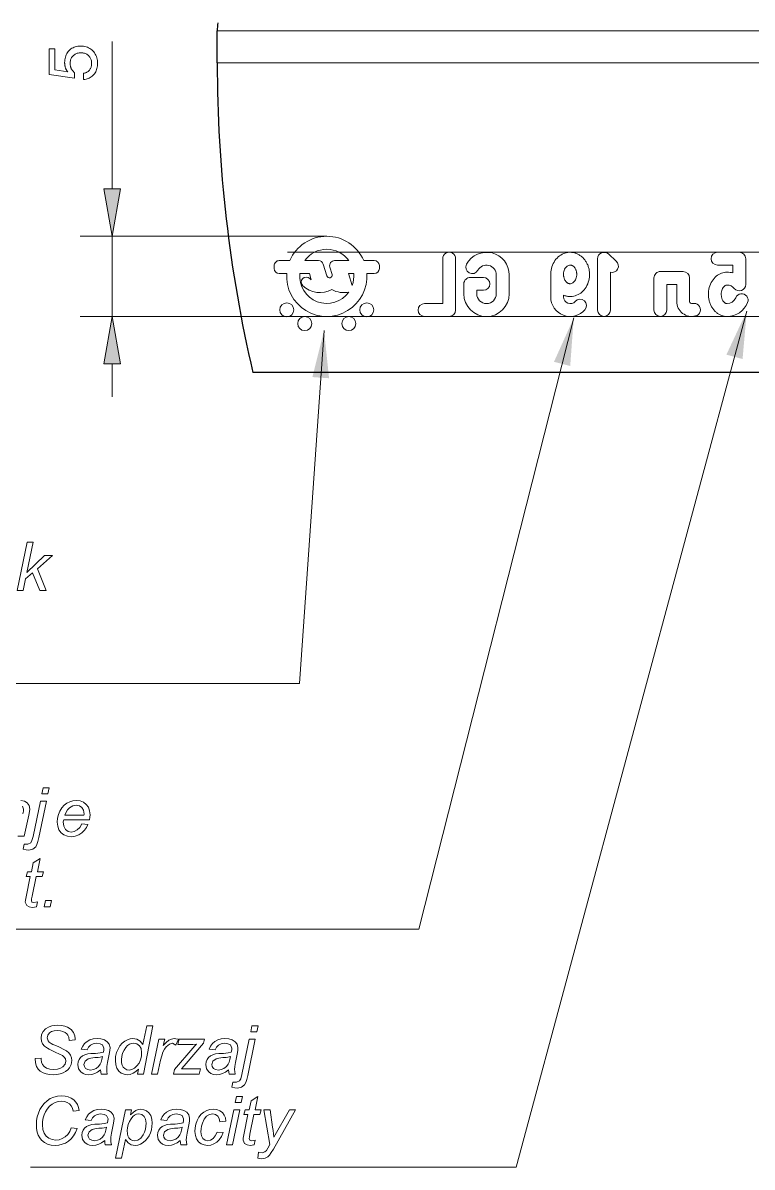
# Model space of a CAD drawing. Extents: x 0 to 594, y 0 to 521.
# Drawn here: x 321.7 to 367.1, y 87.4 to 158.7 of the extents above; entities that cross this region are included whole.
import ezdxf

# ---------------------------------------------------------------- set-up
doc = ezdxf.new("R2010")
doc.units = 0
doc.linetypes.add('DASHED', pattern=[15, 12, -3])

msp = doc.modelspace()

# ---------------------------------------------------------------- linework, layer by layer
at = {"color": 7, "linetype": 'DASHED', "lineweight": 13}
for p, q in [((398.59, 158.196), (333.813, 158.196)), ((398.59, 156.196), (333.813, 156.196))]:
    msp.add_line(p, q, dxfattribs=at)
at = {"color": 7, "lineweight": 13, "ltscale": 0.105585}
for p, q in [((338.036, 158.196), (333.813, 158.196)), ((338.036, 156.196), (333.813, 156.196))]:
    msp.add_line(p, q, dxfattribs=at)
at = {"color": 7, "lineweight": 30, "ltscale": 0.05}
msp.add_line((333.813, 156.196), (333.813, 158.196), dxfattribs=at)
at = {"color": 7, "lineweight": 13}
for p, q in [((402.813, 158.196), (338.036, 158.196)), ((402.813, 156.196), (338.036, 156.196)), ((338.188, 144.396), (398.779, 144.396)), ((338.188, 140.396), (398.779, 140.396))]:
    msp.add_line(p, q, dxfattribs=at)
at = {"color": 7, "lineweight": 13, "ltscale": 0.229313}
msp.add_line((327.272, 148.35), (327.272, 157.523), dxfattribs=at)
at = {"color": 7, "lineweight": 13, "ltscale": 0.384044}
msp.add_line((340.634, 145.396), (325.272, 145.396), dxfattribs=at)
at = {"color": 7, "lineweight": 13, "ltscale": 0.125}
msp.add_line((327.272, 140.396), (327.272, 145.396), dxfattribs=at)
at = {"color": 7, "lineweight": 13, "ltscale": 0.016781}
msp.add_line((358.173, 144.29), (358.669, 143.838), dxfattribs=at)
at = {"color": 7, "lineweight": 13, "ltscale": 0.03393}
msp.add_line((364.973, 144.396), (366.33, 144.396), dxfattribs=at)
at = {"color": 7, "lineweight": 13, "ltscale": 0.004687}
for p, q in [((337.36, 143.38), (337.36, 143.567)), ((343.908, 143.38), (343.908, 143.567))]:
    msp.add_line(p, q, dxfattribs=at)
at = {"color": 7, "lineweight": 13, "ltscale": 0.016583}
for p, q in [((338.336, 143.88), (337.672, 143.88)), ((343.596, 143.88), (342.932, 143.88))]:
    msp.add_line(p, q, dxfattribs=at)
at = {"color": 7, "lineweight": 13, "ltscale": 0.021388}
msp.add_line((340.118, 143.88), (339.263, 143.88), dxfattribs=at)
at = {"color": 7, "lineweight": 13, "ltscale": 0.019314}
msp.add_line((340.417, 143.659), (340.644, 142.921), dxfattribs=at)
at = {"color": 7, "lineweight": 13, "ltscale": 0.011918}
msp.add_line((340.825, 143.475), (340.965, 143.019), dxfattribs=at)
at = {"color": 7, "lineweight": 13, "ltscale": 0.02204}
msp.add_line((342.005, 143.88), (341.124, 143.88), dxfattribs=at)
at = {"color": 7, "lineweight": 13, "ltscale": 0.07}
msp.add_line((347.859, 143.996), (347.859, 141.196), dxfattribs=at)
at = {"color": 7, "lineweight": 13, "ltscale": 0.08}
for p, q in [((348.659, 143.996), (348.659, 140.796)), ((357.503, 143.995), (357.503, 140.795))]:
    msp.add_line(p, q, dxfattribs=at)
at = {"color": 7, "lineweight": 13, "ltscale": 0.02393}
msp.add_line((364.973, 143.596), (365.93, 143.596), dxfattribs=at)
at = {"color": 7, "lineweight": 13, "ltscale": 0.012261}
msp.add_line((365.93, 143.596), (365.93, 143.105), dxfattribs=at)
at = {"color": 7, "lineweight": 13, "ltscale": 0.040172}
msp.add_line((366.73, 143.996), (366.73, 142.389), dxfattribs=at)
at = {"color": 7, "lineweight": 13, "ltscale": 0.011689}
for p, q in [((338.14, 143.067), (337.672, 143.067)), ((343.128, 143.067), (343.596, 143.067))]:
    msp.add_line(p, q, dxfattribs=at)
at = {"color": 7, "lineweight": 13, "ltscale": 0.014944}
msp.add_line((339.553, 143.067), (338.955, 143.067), dxfattribs=at)
at = {"color": 7, "lineweight": 13, "ltscale": 0.010106}
msp.add_line((339.553, 143.067), (339.672, 142.681), dxfattribs=at)
at = {"color": 7, "lineweight": 13, "ltscale": 0.019275}
msp.add_line((341.997, 143.067), (342.224, 142.33), dxfattribs=at)
at = {"color": 7, "lineweight": 13, "ltscale": 0.007897}
msp.add_line((342.313, 143.067), (341.997, 143.067), dxfattribs=at)
at = {"color": 7, "lineweight": 13, "ltscale": 0.020501}
msp.add_line((350.393, 142.827), (349.573, 142.827), dxfattribs=at)
at = {"color": 7, "lineweight": 13, "ltscale": 0.029454}
for p, q in [((351.195, 142.985), (351.195, 141.807)), ((351.995, 142.985), (351.995, 141.807))]:
    msp.add_line(p, q, dxfattribs=at)
at = {"color": 7, "lineweight": 13, "ltscale": 0.035063}
msp.add_line((354.581, 143.016), (354.581, 141.613), dxfattribs=at)
at = {"color": 7, "lineweight": 13, "ltscale": 0.058971}
msp.add_line((358.303, 143.154), (358.303, 140.795), dxfattribs=at)
at = {"color": 7, "lineweight": 13, "ltscale": 0.050007}
msp.add_line((361.013, 142.796), (361.013, 140.796), dxfattribs=at)
at = {"color": 7, "lineweight": 13, "ltscale": 0.035481}
msp.add_line((361.413, 143.196), (362.832, 143.196), dxfattribs=at)
at = {"color": 7, "lineweight": 13, "ltscale": 0.036552}
msp.add_line((363.232, 142.796), (363.232, 141.334), dxfattribs=at)
at = {"color": 7, "lineweight": 13, "ltscale": 0.015493}
msp.add_line((349.173, 142.427), (349.173, 141.807), dxfattribs=at)
at = {"color": 7, "lineweight": 13, "ltscale": 0.010501}
msp.add_line((350.393, 142.027), (349.973, 142.027), dxfattribs=at)
at = {"color": 7, "lineweight": 13, "ltscale": 0.005493}
msp.add_line((349.973, 142.027), (349.973, 141.807), dxfattribs=at)
at = {"color": 7, "lineweight": 13, "ltscale": 0.015485}
msp.add_line((361.813, 142.396), (362.432, 142.396), dxfattribs=at)
at = {"color": 7, "lineweight": 13, "ltscale": 0.04}
msp.add_line((361.813, 140.796), (361.813, 142.396), dxfattribs=at)
at = {"color": 7, "lineweight": 13, "ltscale": 0.026553}
msp.add_line((362.432, 142.396), (362.432, 141.334), dxfattribs=at)
at = {"color": 7, "lineweight": 13, "ltscale": 0.028433}
msp.add_line((347.859, 141.196), (346.721, 141.196), dxfattribs=at)
at = {"color": 7, "lineweight": 13, "ltscale": 0.002642}
msp.add_line((355.381, 141.719), (355.381, 141.613), dxfattribs=at)
at = {"color": 7, "lineweight": 13, "ltscale": 0.322884}
msp.add_line((338.188, 140.396), (325.272, 140.396), dxfattribs=at)
at = {"color": 7, "lineweight": 13, "ltscale": 0.038433}
msp.add_line((348.259, 140.396), (346.721, 140.396), dxfattribs=at)
at = {"color": 7, "lineweight": 13, "ltscale": 0.051139}
msp.add_line((327.272, 135.396), (327.272, 137.442), dxfattribs=at)
at = {"color": 7, "lineweight": 30, "ltscale": 0.09879}
msp.add_line((339.985, 136.896), (336.033, 136.896), dxfattribs=at)
at = {"color": 7, "lineweight": 30}
msp.add_line((400.593, 136.896), (339.985, 136.896), dxfattribs=at)
at = {"color": 7, "lineweight": 13}
for points in [[(325.49, 155.153), (325.49, 155.554), (325.536, 155.562), (325.58, 155.573), (325.621, 155.586), (325.661, 155.602), (325.698, 155.62), (325.734, 155.641), (325.768, 155.664), (325.799, 155.69), (325.828, 155.718), (325.856, 155.749), (325.881, 155.781), (325.903, 155.816), (325.923, 155.852), (325.94, 155.89), (325.955, 155.93), (325.966, 155.971), (325.976, 156.014), (325.982, 156.059), (325.986, 156.106), (325.988, 156.155), (325.986, 156.214), (325.98, 156.27), (325.971, 156.325), (325.958, 156.377), (325.942, 156.427), (325.922, 156.474), (325.898, 156.519), (325.87, 156.561), (325.839, 156.602), (325.804, 156.64), (325.766, 156.674), (325.726, 156.706), (325.684, 156.733), (325.639, 156.757), (325.592, 156.777), (325.542, 156.794), (325.491, 156.806), (325.436, 156.816), (325.38, 156.821), (325.321, 156.823), (325.261, 156.821), (325.204, 156.816), (325.149, 156.807), (325.097, 156.794), (325.047, 156.778), (324.999, 156.758), (324.954, 156.734), (324.912, 156.707), (324.872, 156.676), (324.834, 156.642), (324.8, 156.604), (324.769, 156.564), (324.742, 156.522), (324.718, 156.477), (324.698, 156.429), (324.682, 156.379), (324.669, 156.327), (324.66, 156.272), (324.655, 156.215), (324.653, 156.155), (324.654, 156.12), (324.656, 156.086), (324.659, 156.052), (324.664, 156.02), (324.67, 155.987), (324.678, 155.956), (324.687, 155.925), (324.698, 155.894), (324.709, 155.864), (324.723, 155.835), (324.737, 155.807), (324.753, 155.779), (324.77, 155.752), (324.789, 155.726), (324.809, 155.7), (324.83, 155.675), (324.853, 155.651), (324.877, 155.628), (324.902, 155.605), (324.929, 155.583), (324.929, 155.24), (323.34, 155.476), (323.34, 157.078), (323.694, 157.078), (323.694, 155.765), (324.501, 155.644), (324.483, 155.666), (324.465, 155.689), (324.448, 155.712), (324.433, 155.737), (324.418, 155.762), (324.404, 155.787), (324.391, 155.814), (324.378, 155.841), (324.367, 155.87), (324.357, 155.898), (324.347, 155.928), (324.339, 155.958), (324.332, 155.989), (324.325, 156.02), (324.32, 156.052), (324.315, 156.084), (324.312, 156.117), (324.309, 156.15), (324.308, 156.184), (324.307, 156.218), (324.31, 156.308), (324.318, 156.395), (324.332, 156.479), (324.351, 156.558), (324.376, 156.635), (324.406, 156.707), (324.442, 156.776), (324.483, 156.841), (324.529, 156.903), (324.581, 156.961), (324.638, 157.014), (324.698, 157.062), (324.761, 157.105), (324.828, 157.141), (324.898, 157.172), (324.972, 157.197), (325.049, 157.217), (325.129, 157.231), (325.213, 157.24), (325.3, 157.242), (325.393, 157.239), (325.482, 157.231), (325.568, 157.216), (325.649, 157.195), (325.728, 157.168), (325.802, 157.135), (325.874, 157.096), (325.941, 157.052), (326.005, 157.001), (326.066, 156.944), (326.121, 156.883), (326.171, 156.818), (326.215, 156.749), (326.253, 156.677), (326.285, 156.601), (326.312, 156.521), (326.332, 156.438), (326.347, 156.351), (326.356, 156.261), (326.359, 156.167), (326.356, 156.084), (326.349, 156.004), (326.337, 155.926), (326.32, 155.851), (326.299, 155.78), (326.272, 155.711), (326.241, 155.645), (326.205, 155.582), (326.165, 155.521), (326.119, 155.464), (326.07, 155.411), (326.018, 155.362), (325.962, 155.319), (325.904, 155.28), (325.842, 155.247), (325.778, 155.218), (325.71, 155.194), (325.64, 155.176), (325.566, 155.162)], [(326.751, 148.35), (327.272, 145.396), (327.793, 148.35)], [(355.792, 143.595), (355.768, 143.594), (355.744, 143.591), (355.696, 143.579), (355.649, 143.559), (355.603, 143.531), (355.56, 143.494), (355.519, 143.449), (355.482, 143.396), (355.449, 143.336), (355.422, 143.268), (355.401, 143.195), (355.387, 143.118), (355.381, 143.038), (355.381, 142.997), (355.383, 142.957), (355.387, 142.917), (355.393, 142.878), (355.401, 142.839), (355.41, 142.801), (355.422, 142.765), (355.435, 142.73), (355.449, 142.697), (355.465, 142.665), (355.483, 142.635), (355.501, 142.607), (355.521, 142.581), (355.541, 142.557), (355.562, 142.536), (355.585, 142.516), (355.607, 142.499), (355.63, 142.484), (355.654, 142.471), (355.677, 142.46), (355.701, 142.451), (355.725, 142.445), (355.75, 142.44), (355.774, 142.438), (355.798, 142.437), (355.822, 142.439), (355.87, 142.448), (355.918, 142.465), (355.964, 142.49), (356.008, 142.524), (356.05, 142.565), (356.089, 142.615), (356.123, 142.673), (356.152, 142.738), (356.176, 142.809), (356.192, 142.885), (356.201, 142.964), (356.202, 143.045), (356.2, 143.085), (356.196, 143.125), (356.189, 143.164), (356.181, 143.203), (356.171, 143.24), (356.159, 143.276), (356.146, 143.311), (356.131, 143.344), (356.114, 143.375), (356.096, 143.405), (356.078, 143.432), (356.058, 143.457), (356.037, 143.481), (356.016, 143.502), (355.993, 143.521), (355.971, 143.537), (355.948, 143.552), (355.924, 143.564), (355.9, 143.574), (355.876, 143.583), (355.852, 143.589), (355.828, 143.593)], [(327.793, 137.442), (327.272, 140.396), (326.751, 137.442)], [(321.347, 123.329), (321.968, 126.329), (322.349, 126.329), (321.961, 124.449), (323.055, 125.495), (323.555, 125.495), (322.611, 124.679), (323.165, 123.329), (322.763, 123.329), (322.314, 124.422), (321.876, 124.041), (321.728, 123.329)], [(322.889, 110.651), (322.966, 111.026), (323.347, 111.026), (323.27, 110.651)], [(321.716, 107.211), (321.781, 107.524), (322.006, 107.526), (322.195, 107.6), (322.267, 107.738), (322.341, 108.006), (322.794, 110.193), (323.174, 110.193), (322.709, 107.94), (322.647, 107.686), (322.578, 107.491), (322.504, 107.358), (322.319, 107.203), (322.072, 107.151), (321.91, 107.166)], [(325.388, 108.776), (325.746, 108.735), (325.67, 108.559), (325.55, 108.39), (325.385, 108.226), (325.184, 108.092), (324.96, 108.011), (324.712, 107.985), (324.478, 108.012), (324.264, 108.095), (324.084, 108.23), (323.954, 108.416), (323.874, 108.642), (323.847, 108.897), (323.866, 109.13), (323.922, 109.358), (324.014, 109.581), (324.137, 109.783), (324.281, 109.947), (324.447, 110.074), (324.629, 110.163), (324.821, 110.217), (325.023, 110.235), (325.268, 110.208), (325.478, 110.129), (325.653, 109.997), (325.784, 109.819), (325.863, 109.603), (325.889, 109.349), (325.881, 109.19), (325.858, 109.026), (324.264, 109.026), (324.222, 108.91), (324.258, 108.638), (324.365, 108.439), (324.524, 108.317), (324.714, 108.276), (324.907, 108.308), (325.096, 108.405), (325.263, 108.562)], [(324.322, 109.318), (325.512, 109.318), (325.514, 109.396), (325.48, 109.63), (325.378, 109.802), (325.223, 109.908), (325.029, 109.943), (324.807, 109.904), (324.606, 109.787), (324.49, 109.666), (324.395, 109.509)], [(322.611, 103.916), (322.551, 103.615), (322.421, 103.59), (322.294, 103.582), (322.1, 103.609), (321.949, 103.69), (321.852, 103.912), (321.865, 104.03), (321.905, 104.241), (322.155, 105.499), (321.905, 105.499), (321.988, 105.79), (322.238, 105.79), (322.352, 106.354), (322.78, 106.624), (322.613, 105.79), (322.988, 105.79), (322.905, 105.499), (322.53, 105.499), (322.28, 104.286), (322.245, 104.102), (322.234, 104.01), (322.271, 103.909), (322.394, 103.874)], [(323.026, 103.624), (323.113, 103.999), (323.488, 103.999), (323.408, 103.624)], [(322.466, 94.154), (322.841, 94.195), (322.838, 94.093), (322.858, 93.93), (322.919, 93.782), (323.026, 93.657), (323.187, 93.564), (323.392, 93.506), (323.632, 93.487), (323.857, 93.504), (324.043, 93.556), (324.191, 93.643), (324.335, 93.811), (324.383, 94), (324.358, 94.134), (324.282, 94.256), (324.175, 94.341), (323.988, 94.444), (323.722, 94.565), (323.511, 94.659), (323.349, 94.737), (323.238, 94.799), (323.061, 94.937), (322.938, 95.087), (322.866, 95.253), (322.841, 95.441), (322.873, 95.66), (322.967, 95.856), (323.122, 96.02), (323.335, 96.139), (323.503, 96.194), (323.685, 96.226), (323.881, 96.237), (324.11, 96.223), (324.314, 96.182), (324.493, 96.112), (324.708, 95.967), (324.854, 95.78), (324.938, 95.577), (324.966, 95.383), (324.966, 95.321), (324.591, 95.29), (324.569, 95.493), (324.516, 95.611), (324.441, 95.709), (324.339, 95.788), (324.204, 95.85), (324.045, 95.89), (323.867, 95.904), (323.664, 95.887), (323.494, 95.839), (323.356, 95.757), (323.251, 95.627), (323.216, 95.461), (323.273, 95.265), (323.353, 95.18), (323.478, 95.096), (323.581, 95.043), (323.748, 94.966), (323.98, 94.862), (324.25, 94.735), (324.422, 94.639), (324.565, 94.519), (324.671, 94.377), (324.736, 94.213), (324.758, 94.029), (324.721, 93.796), (324.611, 93.582), (324.501, 93.456), (324.366, 93.351), (324.205, 93.266), (324.024, 93.203), (323.826, 93.166), (323.611, 93.154), (323.37, 93.167), (323.153, 93.208), (322.959, 93.276), (322.787, 93.371), (322.648, 93.502), (322.548, 93.675), (322.487, 93.893)], [(328.907, 93.508), (328.741, 93.353), (328.571, 93.242), (328.396, 93.176), (328.218, 93.154), (328.015, 93.179), (327.836, 93.254), (327.681, 93.38), (327.562, 93.553), (327.49, 93.771), (327.466, 94.035), (327.485, 94.29), (327.54, 94.529), (327.633, 94.754), (327.753, 94.953), (327.891, 95.115), (328.049, 95.242), (328.215, 95.332), (328.382, 95.386), (328.549, 95.404), (328.803, 95.362), (329.011, 95.237), (329.174, 95.029), (329.425, 96.195), (329.8, 96.195), (329.216, 93.195), (328.841, 93.195)], [(335.895, 95.82), (335.972, 96.195), (336.353, 96.195), (336.276, 95.82)], [(326.55, 93.464), (326.361, 93.322), (326.18, 93.226), (325.997, 93.172), (325.8, 93.154), (325.613, 93.173), (325.452, 93.232), (325.317, 93.329), (325.179, 93.53), (325.133, 93.78), (325.153, 93.951), (325.212, 94.1), (325.304, 94.226), (325.422, 94.324), (325.568, 94.396), (325.743, 94.445), (325.945, 94.466), (326.237, 94.483), (326.526, 94.508), (326.72, 94.556), (326.749, 94.694), (326.758, 94.807), (326.666, 95.01), (326.512, 95.086), (326.299, 95.112), (326.093, 95.085), (325.927, 95.004), (325.802, 94.872), (325.716, 94.695), (325.341, 94.737), (325.432, 94.936), (325.552, 95.1), (325.701, 95.232), (325.88, 95.327), (326.087, 95.385), (326.323, 95.404), (326.57, 95.382), (326.781, 95.319), (326.955, 95.212), (327.089, 95.049), (327.133, 94.842), (327.122, 94.656), (327.087, 94.442), (326.977, 93.905), (326.938, 93.673), (326.925, 93.488), (326.935, 93.364), (326.966, 93.195), (326.588, 93.195), (326.565, 93.316)], [(327.841, 94.107), (327.853, 93.904), (327.889, 93.75), (327.954, 93.63), (328.052, 93.532), (328.178, 93.467), (328.328, 93.445), (328.5, 93.474), (328.662, 93.559), (328.812, 93.701), (328.94, 93.881), (329.03, 94.082), (329.085, 94.302), (329.103, 94.542), (329.067, 94.781), (328.96, 94.961), (328.798, 95.074), (328.599, 95.112), (328.464, 95.097), (328.342, 95.053), (328.226, 94.973), (328.112, 94.852), (328.007, 94.691), (327.92, 94.491), (327.861, 94.286)], [(329.716, 93.195), (330.175, 95.362), (330.557, 95.362), (330.453, 94.969), (330.628, 95.162), (330.792, 95.297), (330.954, 95.377), (331.119, 95.404), (331.241, 95.393), (331.389, 95.362), (331.239, 94.987), (331.029, 95.112), (330.831, 95.055), (330.624, 94.883), (330.523, 94.745), (330.432, 94.562), (330.351, 94.333), (330.28, 94.058), (330.098, 93.195)], [(331.097, 93.195), (331.157, 93.487), (332.289, 94.811), (332.406, 94.943), (332.515, 95.055), (332.292, 95.035), (332.143, 95.029), (331.347, 95.029), (331.431, 95.362), (333.014, 95.362), (332.966, 95.112), (331.883, 93.846), (331.76, 93.705), (331.588, 93.51), (331.827, 93.524), (331.977, 93.529), (332.764, 93.529), (332.681, 93.195)], [(334.514, 93.464), (334.326, 93.322), (334.145, 93.226), (333.961, 93.172), (333.765, 93.154), (333.578, 93.173), (333.416, 93.232), (333.281, 93.329), (333.143, 93.53), (333.097, 93.78), (333.117, 93.951), (333.176, 94.1), (333.268, 94.226), (333.386, 94.324), (333.532, 94.396), (333.707, 94.445), (333.909, 94.466), (334.201, 94.483), (334.49, 94.508), (334.685, 94.556), (334.713, 94.694), (334.722, 94.807), (334.631, 95.01), (334.476, 95.086), (334.263, 95.112), (334.057, 95.085), (333.891, 95.004), (333.766, 94.872), (333.681, 94.695), (333.306, 94.737), (333.396, 94.936), (333.516, 95.1), (333.665, 95.232), (333.844, 95.327), (334.051, 95.385), (334.287, 95.404), (334.534, 95.382), (334.745, 95.319), (334.919, 95.212), (335.053, 95.049), (335.097, 94.842), (335.086, 94.656), (335.051, 94.442), (334.941, 93.905), (334.902, 93.673), (334.889, 93.488), (334.899, 93.364), (334.93, 93.195), (334.552, 93.195), (334.529, 93.316)], [(334.722, 92.38), (334.787, 92.693), (335.012, 92.695), (335.201, 92.769), (335.273, 92.907), (335.347, 93.175), (335.8, 95.362), (336.18, 95.362), (335.715, 93.109), (335.653, 92.855), (335.584, 92.66), (335.51, 92.527), (335.325, 92.372), (335.078, 92.32), (334.916, 92.335)], [(326.671, 94.298), (326.515, 94.251), (326.394, 94.234), (326.196, 94.216), (325.945, 94.184), (325.773, 94.145), (325.575, 94.006), (325.508, 93.796), (325.535, 93.657), (325.615, 93.544), (325.744, 93.47), (325.918, 93.445), (326.096, 93.469), (326.268, 93.541), (326.417, 93.656), (326.528, 93.809), (326.585, 93.939), (326.632, 94.102)], [(334.635, 94.298), (334.479, 94.251), (334.358, 94.234), (334.16, 94.216), (333.909, 94.184), (333.738, 94.145), (333.539, 94.006), (333.472, 93.796), (333.499, 93.657), (333.579, 93.544), (333.708, 93.47), (333.882, 93.445), (334.061, 93.469), (334.232, 93.541), (334.382, 93.656), (334.492, 93.809), (334.549, 93.939), (334.596, 94.102)], [(324.716, 89.834), (325.091, 89.793), (324.987, 89.551), (324.86, 89.341), (324.713, 89.162), (324.543, 89.014), (324.358, 88.899), (324.161, 88.817), (323.954, 88.768), (323.736, 88.751), (323.477, 88.772), (323.246, 88.834), (323.044, 88.937), (322.87, 89.082), (322.755, 89.226), (322.665, 89.394), (322.601, 89.583), (322.563, 89.796), (322.55, 90.032), (322.563, 90.293), (322.604, 90.538), (322.671, 90.768), (322.765, 90.982), (322.886, 91.181), (323.034, 91.364), (323.215, 91.534), (323.413, 91.665), (323.628, 91.759), (323.859, 91.816), (324.107, 91.834), (324.333, 91.819), (324.536, 91.772), (324.717, 91.695), (324.875, 91.586), (325.007, 91.451), (325.108, 91.294), (325.178, 91.117), (325.216, 90.918), (324.841, 90.876), (324.79, 91.068), (324.71, 91.225), (324.6, 91.346), (324.464, 91.432), (324.304, 91.484), (324.12, 91.501), (323.907, 91.482), (323.711, 91.424), (323.532, 91.327), (323.37, 91.191), (323.224, 91.017), (323.117, 90.843), (323.033, 90.657), (322.973, 90.459), (322.937, 90.248), (322.925, 90.025), (322.951, 89.744), (323.028, 89.511), (323.158, 89.326), (323.328, 89.192), (323.531, 89.111), (323.764, 89.084), (323.97, 89.106), (324.162, 89.172), (324.341, 89.28), (324.498, 89.429), (324.623, 89.614)], [(334.93, 91.418), (335.008, 91.793), (335.39, 91.793), (335.312, 91.418)], [(336.179, 89.085), (336.119, 88.784), (335.989, 88.759), (335.862, 88.751), (335.668, 88.778), (335.517, 88.859), (335.42, 89.081), (335.433, 89.199), (335.473, 89.41), (335.723, 90.668), (335.473, 90.668), (335.556, 90.959), (335.806, 90.959), (335.92, 91.523), (336.348, 91.793), (336.181, 90.959), (336.556, 90.959), (336.473, 90.668), (336.098, 90.668), (335.848, 89.456), (335.813, 89.271), (335.802, 89.179), (335.839, 89.078), (335.962, 89.043)], [(326.8, 89.062), (326.611, 88.919), (326.43, 88.824), (326.247, 88.769), (326.05, 88.751), (325.863, 88.771), (325.702, 88.829), (325.567, 88.927), (325.429, 89.127), (325.383, 89.377), (325.403, 89.548), (325.462, 89.698), (325.554, 89.823), (325.672, 89.921), (325.818, 89.994), (325.993, 90.042), (326.195, 90.064), (326.487, 90.081), (326.776, 90.106), (326.97, 90.153), (326.999, 90.292), (327.008, 90.405), (326.916, 90.607), (326.762, 90.684), (326.549, 90.709), (326.343, 90.682), (326.177, 90.601), (326.052, 90.47), (325.966, 90.293), (325.591, 90.334), (325.682, 90.533), (325.802, 90.698), (325.951, 90.829), (326.13, 90.925), (326.337, 90.982), (326.573, 91.001), (326.82, 90.98), (327.031, 90.916), (327.205, 90.81), (327.339, 90.646), (327.383, 90.44), (327.372, 90.253), (327.337, 90.039), (327.227, 89.502), (327.188, 89.27), (327.175, 89.086), (327.185, 88.962), (327.216, 88.793), (326.838, 88.793), (326.815, 88.913)], [(327.466, 87.959), (328.091, 90.959), (328.474, 90.959), (328.411, 90.656), (328.587, 90.821), (328.744, 90.926), (328.895, 90.982), (329.055, 91.001), (329.246, 90.976), (329.414, 90.902), (329.558, 90.777), (329.669, 90.606), (329.736, 90.393), (329.758, 90.136), (329.746, 89.918), (329.708, 89.714), (329.646, 89.523), (329.565, 89.35), (329.474, 89.202), (329.37, 89.078), (329.206, 88.932), (329.04, 88.83), (328.871, 88.771), (328.697, 88.751), (328.457, 88.793), (328.255, 88.918), (328.093, 89.126), (327.848, 87.959)], [(328.205, 89.673), (328.214, 89.468), (328.24, 89.338), (328.307, 89.218), (328.407, 89.124), (328.532, 89.063), (328.675, 89.043), (328.873, 89.083), (329.044, 89.202), (329.188, 89.401), (329.273, 89.581), (329.334, 89.763), (329.371, 89.947), (329.383, 90.133), (329.35, 90.378), (329.252, 90.559), (329.105, 90.672), (328.925, 90.709), (328.79, 90.691), (328.665, 90.635), (328.549, 90.541), (328.442, 90.411), (328.349, 90.246), (328.272, 90.048), (328.222, 89.846)], [(331.508, 89.062), (331.32, 88.919), (331.139, 88.824), (330.955, 88.769), (330.759, 88.751), (330.572, 88.771), (330.41, 88.829), (330.275, 88.927), (330.137, 89.127), (330.091, 89.377), (330.111, 89.548), (330.171, 89.698), (330.263, 89.823), (330.381, 89.921), (330.526, 89.994), (330.701, 90.042), (330.903, 90.064), (331.195, 90.081), (331.485, 90.106), (331.679, 90.153), (331.707, 90.292), (331.716, 90.405), (331.625, 90.607), (331.47, 90.684), (331.258, 90.709), (331.051, 90.682), (330.885, 90.601), (330.76, 90.47), (330.675, 90.293), (330.3, 90.334), (330.39, 90.533), (330.51, 90.698), (330.66, 90.829), (330.838, 90.925), (331.045, 90.982), (331.281, 91.001), (331.529, 90.98), (331.739, 90.916), (331.913, 90.81), (332.047, 90.646), (332.091, 90.44), (332.08, 90.253), (332.045, 90.039), (331.935, 89.502), (331.896, 89.27), (331.883, 89.086), (331.893, 88.962), (331.924, 88.793), (331.546, 88.793), (331.523, 88.913)], [(333.8, 89.584), (334.175, 89.543), (334.07, 89.298), (333.94, 89.099), (333.784, 88.946), (333.608, 88.838), (333.416, 88.773), (333.208, 88.751), (332.99, 88.776), (332.801, 88.852), (332.642, 88.978), (332.521, 89.149), (332.449, 89.361), (332.425, 89.612), (332.441, 89.846), (332.488, 90.077), (332.567, 90.306), (332.675, 90.515), (332.811, 90.687), (332.973, 90.824), (333.158, 90.922), (333.36, 90.981), (333.578, 91.001), (333.796, 90.978), (333.982, 90.91), (334.136, 90.795), (334.25, 90.643), (334.319, 90.462), (334.341, 90.251), (333.966, 90.209), (333.936, 90.419), (333.847, 90.577), (333.71, 90.676), (333.537, 90.709), (333.328, 90.674), (333.15, 90.569), (333.004, 90.393), (332.893, 90.144), (332.841, 89.956), (332.81, 89.773), (332.8, 89.595), (332.83, 89.353), (332.919, 89.181), (333.052, 89.077), (333.213, 89.043), (333.385, 89.076), (333.549, 89.177), (333.691, 89.345)], [(334.383, 88.793), (334.835, 90.959), (335.216, 90.959), (334.765, 88.793)], [(336.348, 87.963), (336.39, 88.325), (336.605, 88.293), (336.78, 88.342), (336.87, 88.436), (336.968, 88.587), (337.086, 88.796), (336.723, 90.959), (337.098, 90.959), (337.26, 89.888), (337.291, 89.676), (337.319, 89.464), (337.343, 89.253), (338.306, 90.959), (338.681, 90.959), (337.306, 88.521), (337.179, 88.304), (337.061, 88.143), (336.953, 88.036), (336.787, 87.947), (336.598, 87.918), (336.471, 87.929)], [(326.921, 89.895), (326.765, 89.848), (326.644, 89.831), (326.446, 89.814), (326.195, 89.782), (326.023, 89.742), (325.825, 89.604), (325.758, 89.394), (325.785, 89.254), (325.865, 89.142), (325.994, 89.067), (326.168, 89.043), (326.346, 89.067), (326.518, 89.139), (326.667, 89.254), (326.778, 89.406), (326.835, 89.537), (326.882, 89.7)], [(331.629, 89.895), (331.473, 89.848), (331.352, 89.831), (331.154, 89.814), (330.903, 89.782), (330.732, 89.742), (330.533, 89.604), (330.466, 89.394), (330.493, 89.254), (330.573, 89.142), (330.702, 89.067), (330.876, 89.043), (331.055, 89.067), (331.227, 89.139), (331.376, 89.254), (331.486, 89.406), (331.543, 89.537), (331.591, 89.7)]]:
    msp.add_lwpolyline(points, close=True, dxfattribs=at)
for points in [[(355.381, 141.719), (355.425, 141.702), (355.469, 141.687), (355.514, 141.674), (355.56, 141.663), (355.605, 141.654), (355.651, 141.646), (355.697, 141.641), (355.743, 141.638), (355.789, 141.637), (355.835, 141.638), (355.927, 141.646), (356.019, 141.662), (356.109, 141.685), (356.197, 141.717), (356.284, 141.756), (356.368, 141.803), (356.448, 141.857), (356.526, 141.919), (356.599, 141.987), (356.667, 142.063), (356.73, 142.144), (356.788, 142.232), (356.84, 142.325), (356.885, 142.422), (356.923, 142.524), (356.955, 142.63), (356.978, 142.738), (356.994, 142.848), (357.002, 142.96), (357.002, 143.072), (356.999, 143.128), (356.994, 143.183), (356.987, 143.239), (356.978, 143.294), (356.967, 143.348), (356.955, 143.402), (356.94, 143.456), (356.923, 143.508), (356.905, 143.56), (356.885, 143.61), (356.863, 143.66), (356.839, 143.708), (356.814, 143.756), (356.787, 143.802), (356.759, 143.846), (356.729, 143.889), (356.698, 143.931), (356.665, 143.971), (356.632, 144.01), (356.596, 144.047), (356.56, 144.082), (356.523, 144.115), (356.485, 144.147), (356.445, 144.177), (356.405, 144.205), (356.364, 144.231), (356.322, 144.256), (356.28, 144.278), (356.237, 144.299), (356.193, 144.317), (356.149, 144.334), (356.104, 144.348), (356.059, 144.361), (356.013, 144.372), (355.968, 144.38), (355.922, 144.387), (355.876, 144.391), (355.83, 144.394), (355.784, 144.395), (355.738, 144.393), (355.646, 144.385), (355.554, 144.368), (355.464, 144.343), (355.376, 144.311), (355.29, 144.271), (355.206, 144.223), (355.126, 144.168), (355.049, 144.105), (354.977, 144.036), (354.909, 143.96), (354.846, 143.878), (354.789, 143.79), (354.738, 143.696), (354.694, 143.598), (354.656, 143.496), (354.626, 143.39), (354.603, 143.281), (354.588, 143.171), (354.581, 143.059), (354.581, 143.016)], [(365.567, 143.154), (365.523, 143.153), (365.479, 143.15), (365.391, 143.138), (365.304, 143.118), (365.218, 143.09), (365.134, 143.054), (365.052, 143.011), (364.973, 142.96), (364.897, 142.901), (364.824, 142.835), (364.756, 142.762), (364.692, 142.682), (364.634, 142.596), (364.581, 142.504), (364.534, 142.406), (364.494, 142.304), (364.461, 142.198), (364.436, 142.088), (364.418, 141.976), (364.408, 141.863), (364.406, 141.748), (364.408, 141.691), (364.411, 141.634), (364.417, 141.577), (364.425, 141.521), (364.435, 141.465), (364.447, 141.41), (364.461, 141.355), (364.476, 141.301), (364.493, 141.248), (364.513, 141.196), (364.533, 141.146), (364.556, 141.096), (364.58, 141.048), (364.606, 141), (364.633, 140.955), (364.662, 140.911), (364.692, 140.868), (364.723, 140.827), (364.756, 140.788), (364.79, 140.75), (364.825, 140.714), (364.861, 140.68), (364.898, 140.648), (364.936, 140.617), (364.975, 140.589), (365.014, 140.562), (365.055, 140.537), (365.096, 140.515), (365.137, 140.494), (365.179, 140.475), (365.222, 140.458), (365.265, 140.444), (365.308, 140.431), (365.351, 140.42), (365.395, 140.411), (365.439, 140.404), (365.483, 140.4), (365.528, 140.397), (365.567, 140.396)], [(365.567, 142.354), (365.546, 142.353), (365.525, 142.35), (365.483, 142.338), (365.441, 142.318), (365.4, 142.289), (365.361, 142.251), (365.324, 142.204), (365.291, 142.148), (365.261, 142.083), (365.237, 142.011), (365.219, 141.932), (365.208, 141.849), (365.205, 141.763), (365.207, 141.72), (365.211, 141.678), (365.216, 141.636), (365.223, 141.594), (365.233, 141.555), (365.244, 141.516), (365.256, 141.479), (365.27, 141.444), (365.285, 141.412), (365.302, 141.381), (365.32, 141.353), (365.338, 141.327), (365.357, 141.303), (365.377, 141.282), (365.398, 141.264), (365.418, 141.247), (365.439, 141.233), (365.461, 141.222), (365.482, 141.212), (365.503, 141.205), (365.525, 141.2), (365.546, 141.197), (365.567, 141.196)], [(366.797, 140.735), (352.43, 87.397), (322.175, 87.397)], [(356.017, 140.306), (346.372, 102.228), (294.22, 102.228)], [(340.464, 139.531), (338.927, 117.53), (296.978, 117.53)], [(321.57, 110.235), (321.805, 110.199), (321.983, 110.091), (322.096, 109.924), (322.133, 109.708), (322.119, 109.554), (322.076, 109.33), (321.783, 108.026), (321.401, 108.026)], [(321.703, 109.403), (321.736, 109.577), (321.748, 109.699), (321.672, 109.876)]]:
    msp.add_lwpolyline(points, dxfattribs=at)
for centre in [(338.144, 140.807), (343.124, 140.807), (339.26, 139.95), (342.007, 139.95)]:
    msp.add_circle(centre, 0.438, dxfattribs=at)
at = {"color": 7, "lineweight": 30}
for centre, radius, start, end in [((336.813, 158.196), 3, 170.55033, 179.99999), ((418.813, 156.196), 85, 180.00001, 193.12397)]:
    msp.add_arc(centre, radius, start, end, dxfattribs=at)
at = {"color": 7, "lineweight": 13}
for centre, radius, start, end in [((340.634, 142.896), 2.5, 23.16896, 156.83105), ((340.634, 142.896), 1.687, 35.6534, 144.34661), ((348.259, 143.996), 0.4, 0, 180.00001), ((350.584, 142.985), 1.411, 0, 151.87286), ((357.903, 143.995), 0.4, 47.58513, 180.00001), ((364.973, 143.996), 0.4, 90, 270), ((366.33, 143.996), 0.4, 0, 90), ((337.672, 143.567), 0.312, 90, 180.00001), ((337.672, 143.38), 0.312, 180.00001, 270), ((340.118, 143.567), 0.312, 17.11622, 90), ((341.124, 143.567), 0.312, 90, 197.11623), ((343.596, 143.567), 0.312, 0, 90), ((343.596, 143.38), 0.312, 270, 360), ((349.692, 143.462), 0.4, 151.87286, 331.87285), ((350.584, 142.985), 0.611, 0, 151.87286), ((358.399, 143.542), 0.4, 256.17561, 47.58513), ((340.634, 142.896), 2.5, 176.07543, 3.92457), ((340.634, 142.896), 1.687, 174.18036, 324.60993), ((339.358, 142.538), 0.312, 45.9188, 225.9188), ((340.21, 143.417), 0.912, 225.9188, 233.85311), ((340.805, 142.97), 0.168, 197.11623, 17.11622), ((340.634, 142.896), 1.687, 340.41223, 5.81964), ((349.573, 142.427), 0.4, 90, 180.00001), ((350.393, 142.427), 0.4, 270, 90), ((361.413, 142.796), 0.4, 89.97617, 180.00001), ((362.832, 142.796), 0.4, 0, 90), ((365.567, 141.775), 1.379, 74.76027, 90), ((340.21, 143.417), 1.537, 225.9188, 298.82832), ((341.685, 143.417), 1.534, 241.42479, 282.23063), ((365.567, 141.775), 0.579, 38.84679, 90), ((366.33, 142.389), 0.4, 218.84679, 360), ((346.721, 140.796), 0.4, 90, 270), ((350.584, 141.807), 1.411, 180.00001, 360), ((350.584, 141.807), 0.611, 180.00001, 360), ((355.799, 141.613), 1.218, 180.00001, 318.8438), ((355.799, 141.613), 0.418, 180.00001, 318.8438), ((356.415, 141.075), 0.4, 318.8438, 138.8438), ((363.37, 141.334), 0.938, 180.00001, 284.5971), ((363.37, 141.334), 0.138, 180.00001, 284.5971), ((363.505, 140.813), 0.4, 284.5971, 104.59711), ((365.567, 141.775), 0.579, 270, 338.19624), ((365.567, 141.775), 1.379, 270, 338.19624), ((366.476, 141.411), 0.4, 338.19624, 158.19625), ((348.259, 140.796), 0.4, 270, 360), ((357.903, 140.795), 0.4, 180.00001, 360), ((361.413, 140.796), 0.4, 180.00001, 360)]:
    msp.add_arc(centre, radius, start, end, dxfattribs=at)
for points in [[(326.751, 148.35), (327.272, 145.396), (326.751, 148.35), (327.793, 148.35)], [(366.532, 137.747), (366.797, 140.735), (365.526, 138.018)], [(327.793, 137.442), (327.272, 140.396), (327.793, 137.442), (326.751, 137.442)], [(355.796, 137.314), (356.017, 140.306), (354.786, 137.57)], [(340.778, 136.547), (340.464, 139.531), (339.739, 136.62)]]:
    msp.add_solid(points, dxfattribs=at)

doc.saveas('drawing.dxf')
